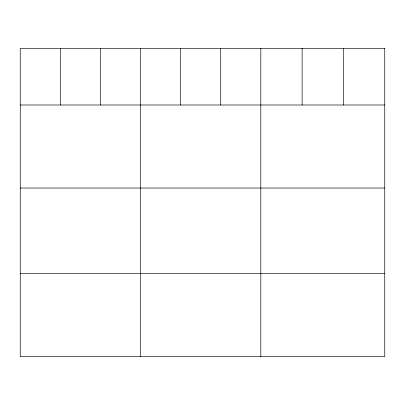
<?xml version="1.0" encoding="UTF-8"?>
<svg xmlns="http://www.w3.org/2000/svg" width="405" height="405" viewBox="0 0 405 405"><rect width="100%" height="100%" fill="white"/><g stroke="black" fill="none" stroke-linecap="round" stroke-linejoin="round"><path stroke-width="0.61" d="M20.25 105.001L384.75 105.001M20.25 188.036L384.75 188.036M20.25 273.588L384.75 273.588M343.44 48.377L343.44 105.001M302.13 48.377L302.13 105.001M260.82 48.377L260.82 356.623M220.725 48.377L220.725 105.001M180.63 48.377L180.63 105.001M140.535 48.377L140.535 356.623M100.44 48.377L100.44 105.001M60.345 48.377L60.345 105.001M384.75 48.377L20.25 48.377L20.25 356.623L384.75 356.623L384.75 48.377"/></g></svg>
